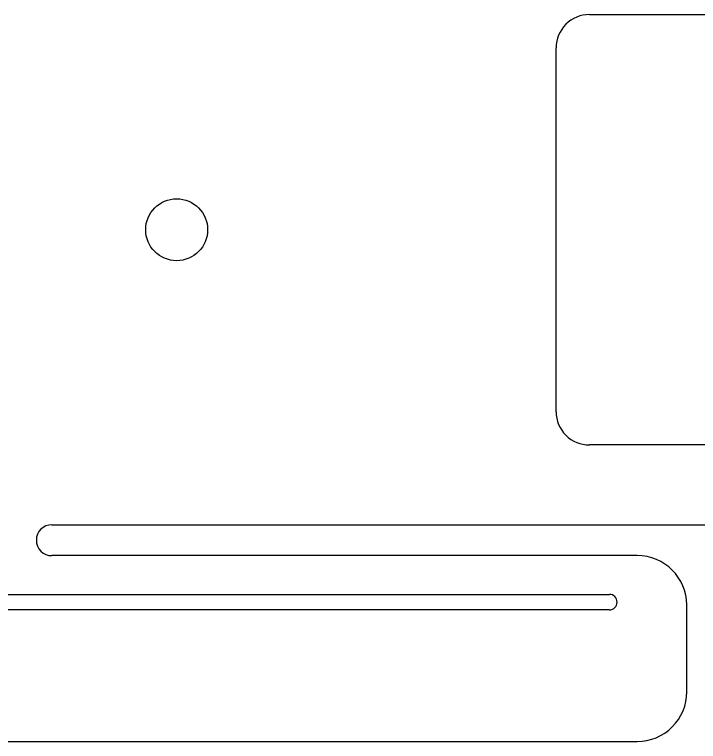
# Model space of a CAD drawing. Header units: millimetres. Extents: x -10 to 276, y -93 to 17.
# Drawn here: x 166.22 to 188.3, y -92.72 to -69.25 of the extents above; entities that cross this region are included whole.
import ezdxf

# ---------------------------------------------------------------- set-up
doc = ezdxf.new("R2010")
doc.units = ezdxf.units.MM
doc.layers.add('BLACK', color=7, linetype='CONTINUOUS')

msp = doc.modelspace()

# ---------------------------------------------------------------- linework, layer by layer
at = {"layer": 'BLACK', "linetype": 'Continuous'}
for p, q in [((184.775, -69.25), (196.225, -69.25)), ((183.7, -82.075), (183.7, -70.325)), ((196.225, -83.15), (184.775, -83.15)), ((167.4201, -85.725), (196.359025, -85.725)), ((186.3201, -86.725), (167.4201, -86.725)), ((140.4201, -87.975), (185.4201, -87.975)), ((185.4201, -88.475), (140.4201, -88.475)), ((187.920082, -91.125), (187.920082, -88.317203)), ((139.5201, -92.725), (186.320082, -92.725))]:
    msp.add_line(p, q, dxfattribs=at)
at = {"layer": 'BLACK'}
msp.add_circle((171.45, -76.2), 1, dxfattribs=at)
for centre, radius, start, end in [((184.774999, -70.324999), 1.074999, 89.9999467, 180.0000533), ((184.774999, -82.075001), 1.074999, 179.9999467, 270.0000533), ((167.4201, -86.225), 0.5, 90, 270), ((186.3201, -88.325), 1.6, 0.2792104, 90), ((185.4201, -88.225), 0.25, 270, 90), ((186.3201, -91.125), 1.599982, 269.9993554, 0)]:
    msp.add_arc(centre, radius, start, end, dxfattribs=at)

doc.saveas('drawing.dxf')
